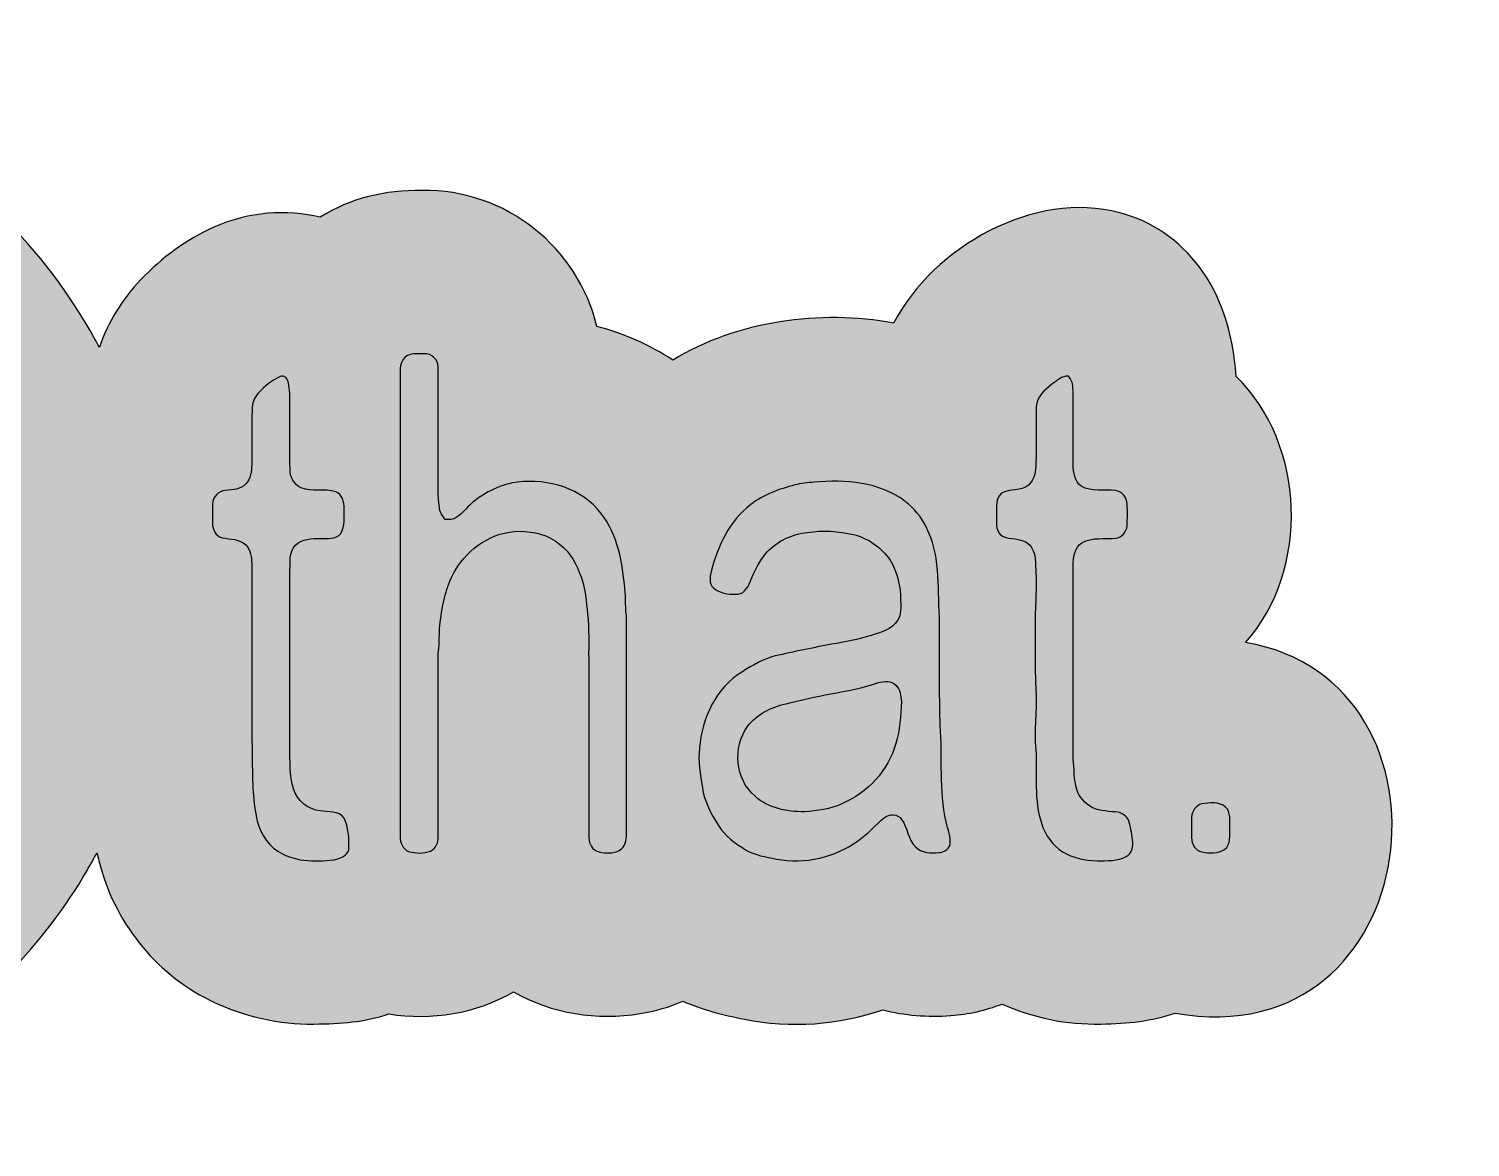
# Model space of a CAD drawing. Header units: centimetres. Extents: x -7.55 to -2.2, y -3.72 to -1.78.
# Drawn here: x -4.702 to -2.2, y -3.722 to -1.781 of the extents above; entities that cross this region are included whole.
import ezdxf

# ---------------------------------------------------------------- set-up
doc = ezdxf.new("R2010")
doc.units = ezdxf.units.CM
doc.header["$MEASUREMENT"] = 0
doc.layers.add('Layer 1', color=7, linetype='Continuous')

msp = doc.modelspace()

# ---------------------------------------------------------------- hatches: boundary and pattern name
at = {"layer": 'Layer 1', "true_color": 0x000000}
h = msp.add_hatch(color=18, dxfattribs=at)
edge = h.paths.add_edge_path()
edge.add_spline(control_points=[(-2.58975, -2.84579), (-2.20003, -2.91042), (-2.27227, -3.56729), (-2.71231, -3.48882), (-2.7532, -3.50291), (-2.79387, -3.50723), (-2.8409, -3.50786), (-2.89985, -3.50925), (-2.9588, -3.49717), (-3.01256, -3.47322), (-3.04068, -3.48413), (-3.07064, -3.49098), (-3.10161, -3.49322), (-3.1422, -3.49617), (-3.18196, -3.49296), (-3.21956, -3.48324), (-3.2962, -3.50943), (-3.3793, -3.51569), (-3.45974, -3.49959), (-3.49908, -3.49172), (-3.53262, -3.4833), (-3.56652, -3.46803), (-3.58992, -3.47828), (-3.61476, -3.48566), (-3.64054, -3.4898), (-3.71635, -3.50199), (-3.79341, -3.49026), (-3.86034, -3.45192), (-3.9254, -3.48978), (-4.00259, -3.50199), (-4.07698, -3.49041), (-4.11999, -3.50454), (-4.15932, -3.50753), (-4.20752, -3.5079), (-4.26789, -3.50869), (-4.3276, -3.49484), (-4.38217, -3.46926), (-4.38217, -3.46926), (-4.3876, -3.46664), (-4.3876, -3.46664), (-4.48446, -3.41868), (-4.55403, -3.32921), (-4.58029, -3.22481), (-4.58149, -3.22005), (-4.58258, -3.21536), (-4.58361, -3.2107), (-4.58919, -3.22101), (-4.59495, -3.23124), (-4.60086, -3.24138), (-4.67639, -3.37098), (-4.7831, -3.47933), (-4.91065, -3.55791), (-4.98297, -3.60247), (-5.06086, -3.638), (-5.14273, -3.66099), (-5.34146, -3.7216), (-5.57152, -3.70513), (-5.76078, -3.62566), (-5.92355, -3.55732), (-6.06495, -3.44276), (-6.1656, -3.29892), (-6.22505, -3.4392), (-6.36802, -3.50747), (-6.51578, -3.48302), (-6.53591, -3.48917), (-6.5567, -3.49366), (-6.57809, -3.49641), (-6.68051, -3.50952), (-6.78546, -3.49152), (-6.87377, -3.43715), (-6.90719, -3.41746), (-6.93639, -3.39408), (-6.96291, -3.36758), (-7.13682, -3.59396), (-7.54583, -3.49224), (-7.54559, -3.16906), (-7.54537, -2.90418), (-7.54565, -2.6393), (-7.54557, -2.37441), (-7.54768, -2.21858), (-7.44173, -2.08002), (-7.28212, -2.05745), (-7.25558, -2.0537), (-7.2317, -2.05363), (-7.21181, -2.05389), (-7.17497, -2.05337), (-7.13894, -2.05934), (-7.1052, -2.07103), (-6.96631, -2.02358), (-6.80529, -2.07103), (-6.72693, -2.19978), (-6.67076, -2.10772), (-6.57164, -2.05503), (-6.46457, -2.05385), (-6.39173, -2.05287), (-6.32593, -2.07007), (-6.26673, -2.11367), (-6.222, -2.14628), (-6.18811, -2.18981), (-6.16682, -2.23902), (-6.14366, -2.20565), (-6.11829, -2.17376), (-6.09084, -2.14366), (-5.99611, -2.03494), (-5.84905, -1.94144), (-5.71961, -1.89472), (-5.71961, -1.89472), (-5.71343, -1.89258), (-5.71343, -1.89258), (-5.37891, -1.78059), (-4.99861, -1.85309), (-4.74923, -2.10589), (-4.68481, -2.16824), (-4.63083, -2.24067), (-4.58727, -2.31895), (-4.58463, -2.32368), (-4.58204, -2.32844), (-4.57951, -2.33321), (-4.56426, -2.28966), (-4.53984, -2.2494), (-4.50727, -2.21557), (-4.47063, -2.17749), (-4.42908, -2.14641), (-4.38058, -2.1249), (-4.31899, -2.0976), (-4.25489, -2.09352), (-4.19604, -2.10757), (-4.14385, -2.07479), (-4.08372, -2.06019), (-4.01936, -2.06111), (-3.87378, -2.05856), (-3.7485, -2.16048), (-3.71603, -2.29714), (-3.66929, -2.30927), (-3.62462, -2.32883), (-3.58418, -2.35557), (-3.47317, -2.28754), (-3.32789, -2.26774), (-3.20098, -2.29142), (-3.13097, -2.15832), (-2.95571, -2.06006), (-2.80831, -2.09976), (-2.69865, -2.12929), (-2.61512, -2.22898), (-2.60642, -2.38403), (-2.48531, -2.50084), (-2.47767, -2.71982), (-2.58975, -2.84579)], knot_values=[0, 0, 0, 0, 0.0204082, 0.0204082, 0.0204082, 0.0408163, 0.0408163, 0.0408163, 0.0612245, 0.0612245, 0.0612245, 0.0816327, 0.0816327, 0.0816327, 0.1020408, 0.1020408, 0.1020408, 0.122449, 0.122449, 0.122449, 0.1428571, 0.1428571, 0.1428571, 0.1632653, 0.1632653, 0.1632653, 0.1836735, 0.1836735, 0.1836735, 0.2040816, 0.2040816, 0.2040816, 0.2244898, 0.2244898, 0.2244898, 0.244898, 0.244898, 0.244898, 0.2653061, 0.2653061, 0.2653061, 0.2857143, 0.2857143, 0.2857143, 0.3061224, 0.3061224, 0.3061224, 0.3265306, 0.3265306, 0.3265306, 0.3469388, 0.3469388, 0.3469388, 0.3673469, 0.3673469, 0.3673469, 0.3877551, 0.3877551, 0.3877551, 0.4081633, 0.4081633, 0.4081633, 0.4285714, 0.4285714, 0.4285714, 0.4489796, 0.4489796, 0.4489796, 0.4693878, 0.4693878, 0.4693878, 0.4897959, 0.4897959, 0.4897959, 0.5102041, 0.5102041, 0.5102041, 0.5306122, 0.5306122, 0.5306122, 0.5510204, 0.5510204, 0.5510204, 0.5714286, 0.5714286, 0.5714286, 0.5918367, 0.5918367, 0.5918367, 0.6122449, 0.6122449, 0.6122449, 0.6326531, 0.6326531, 0.6326531, 0.6530612, 0.6530612, 0.6530612, 0.6734694, 0.6734694, 0.6734694, 0.6938776, 0.6938776, 0.6938776, 0.7142857, 0.7142857, 0.7142857, 0.7346939, 0.7346939, 0.7346939, 0.755102, 0.755102, 0.755102, 0.7755102, 0.7755102, 0.7755102, 0.7959184, 0.7959184, 0.7959184, 0.8163265, 0.8163265, 0.8163265, 0.8367347, 0.8367347, 0.8367347, 0.8571429, 0.8571429, 0.8571429, 0.877551, 0.877551, 0.877551, 0.8979592, 0.8979592, 0.8979592, 0.9183673, 0.9183673, 0.9183673, 0.9387755, 0.9387755, 0.9387755, 0.9591837, 0.9591837, 0.9591837, 0.9795918, 0.9795918, 0.9795918, 1, 1, 1, 1], degree=3, periodic=1)
at = {"layer": 'Layer 1', "true_color": 0xffffff}
h = msp.add_hatch(color=7, dxfattribs=at)
edge = h.paths.add_edge_path()
edge.add_spline(control_points=[(-4.04914, -2.35113), (-4.04059, -2.34197), (-4.02684, -2.34512), (-4.01566, -2.34466), (-4.00289, -2.34375), (-3.99111, -2.35467), (-3.99139, -2.36757), (-3.99087, -2.42907), (-3.99139, -2.49058), (-3.99125, -2.55211), (-3.99105, -2.57159), (-3.99215, -2.59119), (-3.98924, -2.61054), (-3.98921, -2.61885), (-3.98409, -2.62578), (-3.97927, -2.63208), (-3.97477, -2.63211), (-3.97024, -2.63236), (-3.96574, -2.6317), (-3.95514, -2.62738), (-3.94773, -2.61822), (-3.93963, -2.61049), (-3.91917, -2.58921), (-3.89168, -2.57545), (-3.86312, -2.5688), (-3.8106, -2.55945), (-3.75105, -2.57337), (-3.71476, -2.6143), (-3.68267, -2.64978), (-3.67239, -2.69877), (-3.66823, -2.74503), (-3.66526, -2.76266), (-3.66706, -2.78064), (-3.66463, -2.79834), (-3.66404, -2.92196), (-3.6646, -3.04558), (-3.66442, -3.16921), (-3.66422, -3.17812), (-3.66432, -3.18719), (-3.6673, -3.19572), (-3.6709, -3.20276), (-3.67755, -3.20865), (-3.68551, -3.20986), (-3.69697, -3.21177), (-3.70961, -3.21167), (-3.71982, -3.20565), (-3.72927, -3.19953), (-3.73021, -3.18714), (-3.73007, -3.17695), (-3.73017, -3.07619), (-3.73, -2.97539), (-3.73007, -2.87463), (-3.73055, -2.84837), (-3.72882, -2.82196), (-3.73225, -2.79585), (-3.73405, -2.77482), (-3.73602, -2.75359), (-3.74284, -2.73348), (-3.75018, -2.71131), (-3.76157, -2.68945), (-3.78055, -2.67505), (-3.79979, -2.65849), (-3.82593, -2.653), (-3.85065, -2.6527), (-3.89656, -2.653), (-3.93901, -2.6815), (-3.96165, -2.72055), (-3.97585, -2.74428), (-3.9819, -2.77162), (-3.98647, -2.79859), (-3.99011, -2.82033), (-3.98859, -2.84248), (-3.99115, -2.86434), (-3.99136, -2.97024), (-3.99101, -3.07616), (-3.99136, -3.18206), (-3.99073, -3.19222), (-3.99499, -3.20301), (-4.00451, -3.20771), (-4.01663, -3.21256), (-4.03034, -3.21169), (-4.04263, -3.20819), (-4.05312, -3.20451), (-4.05735, -3.19219), (-4.05748, -3.18201), (-4.05769, -2.91533), (-4.05755, -2.64864), (-4.05755, -2.38196), (-4.05773, -2.37133), (-4.05745, -2.35898), (-4.04914, -2.35113)], knot_values=[0, 0, 0, 0, 0.0333333, 0.0333333, 0.0333333, 0.0666667, 0.0666667, 0.0666667, 0.1, 0.1, 0.1, 0.1333333, 0.1333333, 0.1333333, 0.1666667, 0.1666667, 0.1666667, 0.2, 0.2, 0.2, 0.2333333, 0.2333333, 0.2333333, 0.2666667, 0.2666667, 0.2666667, 0.3, 0.3, 0.3, 0.3333333, 0.3333333, 0.3333333, 0.3666667, 0.3666667, 0.3666667, 0.4, 0.4, 0.4, 0.4333333, 0.4333333, 0.4333333, 0.4666667, 0.4666667, 0.4666667, 0.5, 0.5, 0.5, 0.5333333, 0.5333333, 0.5333333, 0.5666667, 0.5666667, 0.5666667, 0.6, 0.6, 0.6, 0.6333333, 0.6333333, 0.6333333, 0.6666667, 0.6666667, 0.6666667, 0.7, 0.7, 0.7, 0.7333333, 0.7333333, 0.7333333, 0.7666667, 0.7666667, 0.7666667, 0.8, 0.8, 0.8, 0.8333333, 0.8333333, 0.8333333, 0.8666667, 0.8666667, 0.8666667, 0.9, 0.9, 0.9, 0.9333333, 0.9333333, 0.9333333, 0.9666667, 0.9666667, 0.9666667, 1, 1, 1, 1], degree=3, periodic=1)
h = msp.add_hatch(color=7, dxfattribs=at)
edge = h.paths.add_edge_path()
edge.add_spline(control_points=[(-4.26566, -2.3841), (-4.25792, -2.38059), (-4.2522, -2.38862), (-4.25108, -2.3954), (-4.24702, -2.41947), (-4.24931, -2.444), (-4.24862, -2.46831), (-4.2485, -2.4937), (-4.24888, -2.51912), (-4.24855, -2.54452), (-4.2488, -2.55785), (-4.24202, -2.57202), (-4.22907, -2.57707), (-4.21022, -2.58601), (-4.18849, -2.57713), (-4.16926, -2.58411), (-4.15758, -2.58827), (-4.15502, -2.60209), (-4.15451, -2.61298), (-4.15481, -2.62743), (-4.15202, -2.64353), (-4.16055, -2.65625), (-4.16886, -2.66723), (-4.18402, -2.66514), (-4.19608, -2.66535), (-4.21099, -2.66481), (-4.22775, -2.66573), (-4.2392, -2.67649), (-4.24621, -2.68498), (-4.24895, -2.69623), (-4.24857, -2.70707), (-4.24875, -2.8137), (-4.2485, -2.92036), (-4.24872, -3.027), (-4.24857, -3.05135), (-4.24923, -3.07606), (-4.24273, -3.09975), (-4.23626, -3.11994), (-4.21752, -3.13604), (-4.19611, -3.13774), (-4.18216, -3.14056), (-4.16406, -3.13685), (-4.15484, -3.15049), (-4.14689, -3.16634), (-4.14592, -3.1849), (-4.14626, -3.20238), (-4.146, -3.2103), (-4.15296, -3.21591), (-4.15961, -3.21875), (-4.17581, -3.22586), (-4.194, -3.22426), (-4.21124, -3.22439), (-4.22876, -3.22472), (-4.24603, -3.21995), (-4.2618, -3.21256), (-4.28405, -3.20153), (-4.29951, -3.17954), (-4.30531, -3.15567), (-4.31394, -3.1222), (-4.313, -3.08734), (-4.31439, -3.05303), (-4.31518, -2.93855), (-4.31445, -2.82404), (-4.31473, -2.70953), (-4.31574, -2.6979), (-4.31661, -2.68503), (-4.32539, -2.67629), (-4.33596, -2.66555), (-4.35231, -2.66669), (-4.36597, -2.66392), (-4.37755, -2.66177), (-4.38319, -2.64919), (-4.38309, -2.63848), (-4.38319, -2.62743), (-4.38332, -2.61641), (-4.38299, -2.60536), (-4.38329, -2.59327), (-4.37258, -2.58231), (-4.36059, -2.58164), (-4.34835, -2.58071), (-4.33398, -2.5803), (-4.32524, -2.57027), (-4.31579, -2.56194), (-4.31599, -2.54843), (-4.31475, -2.5369), (-4.31462, -2.50521), (-4.31513, -2.47351), (-4.31439, -2.44182), (-4.31442, -2.431), (-4.31064, -2.41998), (-4.30297, -2.41216), (-4.29225, -2.40086), (-4.28006, -2.39039), (-4.26566, -2.3841)], knot_values=[0, 0, 0, 0, 0.0322581, 0.0322581, 0.0322581, 0.0645161, 0.0645161, 0.0645161, 0.0967742, 0.0967742, 0.0967742, 0.1290323, 0.1290323, 0.1290323, 0.1612903, 0.1612903, 0.1612903, 0.1935484, 0.1935484, 0.1935484, 0.2258065, 0.2258065, 0.2258065, 0.2580645, 0.2580645, 0.2580645, 0.2903226, 0.2903226, 0.2903226, 0.3225806, 0.3225806, 0.3225806, 0.3548387, 0.3548387, 0.3548387, 0.3870968, 0.3870968, 0.3870968, 0.4193548, 0.4193548, 0.4193548, 0.4516129, 0.4516129, 0.4516129, 0.483871, 0.483871, 0.483871, 0.516129, 0.516129, 0.516129, 0.5483871, 0.5483871, 0.5483871, 0.5806452, 0.5806452, 0.5806452, 0.6129032, 0.6129032, 0.6129032, 0.6451613, 0.6451613, 0.6451613, 0.6774194, 0.6774194, 0.6774194, 0.7096774, 0.7096774, 0.7096774, 0.7419355, 0.7419355, 0.7419355, 0.7741935, 0.7741935, 0.7741935, 0.8064516, 0.8064516, 0.8064516, 0.8387097, 0.8387097, 0.8387097, 0.8709677, 0.8709677, 0.8709677, 0.9032258, 0.9032258, 0.9032258, 0.9354839, 0.9354839, 0.9354839, 0.9677419, 0.9677419, 0.9677419, 1, 1, 1, 1], degree=3, periodic=1)
h = msp.add_hatch(color=7, dxfattribs=at)
edge = h.paths.add_edge_path()
edge.add_spline(control_points=[(-2.92594, -2.39733), (-2.91739, -2.39116), (-2.90881, -2.38293), (-2.89752, -2.38326), (-2.89364, -2.38887), (-2.88925, -2.39484), (-2.88949, -2.40203), (-2.88852, -2.44697), (-2.88942, -2.49193), (-2.88914, -2.53685), (-2.88897, -2.55016), (-2.88679, -2.566), (-2.87509, -2.57428), (-2.85712, -2.58528), (-2.83537, -2.57941), (-2.81561, -2.582), (-2.80432, -2.58365), (-2.79556, -2.59427), (-2.79542, -2.60557), (-2.7949, -2.61814), (-2.7949, -2.63078), (-2.79552, -2.64335), (-2.79632, -2.65389), (-2.80467, -2.66344), (-2.81533, -2.66476), (-2.83496, -2.66677), (-2.85642, -2.66212), (-2.87429, -2.67261), (-2.88675, -2.68132), (-2.88942, -2.69795), (-2.88931, -2.7121), (-2.8889, -2.82384), (-2.88928, -2.9356), (-2.88897, -3.04734), (-2.88713, -3.06517), (-2.88835, -3.08355), (-2.88274, -3.10082), (-2.87862, -3.11428), (-2.86844, -3.12538), (-2.85615, -3.13198), (-2.84192, -3.13879), (-2.82582, -3.13873), (-2.81041, -3.14043), (-2.80349, -3.14234), (-2.7967, -3.14678), (-2.79338, -3.15339), (-2.78871, -3.16441), (-2.78822, -3.17655), (-2.78611, -3.18821), (-2.78427, -3.19879), (-2.7868, -3.21149), (-2.79691, -3.21708), (-2.81225, -3.22576), (-2.83063, -3.22409), (-2.84756, -3.22442), (-2.86865, -3.22498), (-2.88973, -3.21929), (-2.90794, -3.20875), (-2.9248, -3.1974), (-2.93772, -3.1803), (-2.9435, -3.16075), (-2.9579, -3.11933), (-2.95184, -3.07499), (-2.95395, -3.03208), (-2.95575, -3.01437), (-2.95472, -2.9965), (-2.95472, -2.97874), (-2.95143, -2.94576), (-2.95555, -2.91272), (-2.95489, -2.87971), (-2.95475, -2.85091), (-2.95517, -2.82214), (-2.95496, -2.79334), (-2.9533, -2.76045), (-2.95212, -2.72726), (-2.95593, -2.69448), (-2.95863, -2.68432), (-2.96393, -2.67307), (-2.97483, -2.66984), (-2.98761, -2.66372), (-3.00343, -2.66781), (-3.01503, -2.65897), (-3.02469, -2.64973), (-3.02164, -2.63518), (-3.02223, -2.62321), (-3.0216, -2.6109), (-3.02472, -2.59553), (-3.01378, -2.58672), (-2.99948, -2.57781), (-2.98006, -2.58401), (-2.9668, -2.57253), (-2.95544, -2.56339), (-2.95492, -2.54779), (-2.95375, -2.53446), (-2.95316, -2.50188), (-2.95423, -2.46925), (-2.95316, -2.43669), (-2.95267, -2.41932), (-2.93851, -2.40728), (-2.92594, -2.39733)], knot_values=[0, 0, 0, 0, 0.030303, 0.030303, 0.030303, 0.0606061, 0.0606061, 0.0606061, 0.0909091, 0.0909091, 0.0909091, 0.1212121, 0.1212121, 0.1212121, 0.1515152, 0.1515152, 0.1515152, 0.1818182, 0.1818182, 0.1818182, 0.2121212, 0.2121212, 0.2121212, 0.2424242, 0.2424242, 0.2424242, 0.2727273, 0.2727273, 0.2727273, 0.3030303, 0.3030303, 0.3030303, 0.3333333, 0.3333333, 0.3333333, 0.3636364, 0.3636364, 0.3636364, 0.3939394, 0.3939394, 0.3939394, 0.4242424, 0.4242424, 0.4242424, 0.4545455, 0.4545455, 0.4545455, 0.4848485, 0.4848485, 0.4848485, 0.5151515, 0.5151515, 0.5151515, 0.5454545, 0.5454545, 0.5454545, 0.5757576, 0.5757576, 0.5757576, 0.6060606, 0.6060606, 0.6060606, 0.6363636, 0.6363636, 0.6363636, 0.6666667, 0.6666667, 0.6666667, 0.6969697, 0.6969697, 0.6969697, 0.7272727, 0.7272727, 0.7272727, 0.7575758, 0.7575758, 0.7575758, 0.7878788, 0.7878788, 0.7878788, 0.8181818, 0.8181818, 0.8181818, 0.8484848, 0.8484848, 0.8484848, 0.8787879, 0.8787879, 0.8787879, 0.9090909, 0.9090909, 0.9090909, 0.9393939, 0.9393939, 0.9393939, 0.969697, 0.969697, 0.969697, 1, 1, 1, 1], degree=3, periodic=1)
h = msp.add_hatch(color=7, dxfattribs=at)
edge = h.paths.add_edge_path()
edge.add_spline(control_points=[(-3.33884, -2.56743), (-3.28487, -2.56245), (-3.22525, -2.56689), (-3.18055, -2.60077), (-3.14918, -2.62436), (-3.13333, -2.66248), (-3.12682, -2.70016), (-3.1236, -2.72688), (-3.12235, -2.75382), (-3.12249, -2.78077), (-3.12003, -2.81114), (-3.12145, -2.84164), (-3.12111, -2.87209), (-3.12138, -2.91104), (-3.1209, -2.95), (-3.12, -2.98895), (-3.11536, -3.04482), (-3.12263, -3.10186), (-3.10947, -3.15687), (-3.10695, -3.17027), (-3.10068, -3.18328), (-3.10286, -3.19727), (-3.10612, -3.20504), (-3.11384, -3.20984), (-3.12208, -3.21043), (-3.13613, -3.21146), (-3.15272, -3.21139), (-3.16296, -3.20016), (-3.17609, -3.18729), (-3.17633, -3.16725), (-3.18685, -3.15283), (-3.19357, -3.14295), (-3.20863, -3.14247), (-3.21729, -3.14996), (-3.2329, -3.16215), (-3.24495, -3.1785), (-3.26191, -3.18917), (-3.30221, -3.21891), (-3.35491, -3.23122), (-3.4041, -3.22157), (-3.42238, -3.21771), (-3.44163, -3.21528), (-3.45784, -3.20535), (-3.47584, -3.19448), (-3.49315, -3.1814), (-3.50468, -3.16354), (-3.51763, -3.14328), (-3.5295, -3.12144), (-3.53272, -3.09726), (-3.53636, -3.07474), (-3.5411, -3.05176), (-3.53761, -3.02893), (-3.53397, -2.97707), (-3.5089, -2.92384), (-3.46327, -2.89641), (-3.44534, -2.88534), (-3.42706, -2.87394), (-3.40632, -2.86901), (-3.37388, -2.8615), (-3.3412, -2.8551), (-3.30851, -2.84857), (-3.28532, -2.84497), (-3.26209, -2.84095), (-3.23979, -2.83328), (-3.22324, -2.8279), (-3.20361, -2.82333), (-3.19392, -2.80738), (-3.18703, -2.79732), (-3.18848, -2.78463), (-3.18862, -2.77312), (-3.18858, -2.74877), (-3.19402, -2.72398), (-3.20666, -2.70301), (-3.22148, -2.68102), (-3.24471, -2.66479), (-3.2704, -2.65836), (-3.2966, -2.65227), (-3.32392, -2.65039), (-3.35051, -2.65468), (-3.37661, -2.65753), (-3.40199, -2.66911), (-3.42003, -2.68833), (-3.43381, -2.70374), (-3.44295, -2.72254), (-3.45029, -2.74168), (-3.45424, -2.75182), (-3.46282, -2.76286), (-3.4748, -2.76202), (-3.48837, -2.76246), (-3.50295, -2.75984), (-3.51358, -2.75095), (-3.52164, -2.74359), (-3.51995, -2.73173), (-3.51746, -2.72226), (-3.50589, -2.67845), (-3.48595, -2.63424), (-3.44887, -2.60628), (-3.42668, -2.5887), (-3.39943, -2.57946), (-3.37239, -2.5723), (-3.36145, -2.56923), (-3.35013, -2.56857), (-3.33884, -2.56743)], knot_values=[0, 0, 0, 0, 0.0294118, 0.0294118, 0.0294118, 0.0588235, 0.0588235, 0.0588235, 0.0882353, 0.0882353, 0.0882353, 0.1176471, 0.1176471, 0.1176471, 0.1470588, 0.1470588, 0.1470588, 0.1764706, 0.1764706, 0.1764706, 0.2058824, 0.2058824, 0.2058824, 0.2352941, 0.2352941, 0.2352941, 0.2647059, 0.2647059, 0.2647059, 0.2941176, 0.2941176, 0.2941176, 0.3235294, 0.3235294, 0.3235294, 0.3529412, 0.3529412, 0.3529412, 0.3823529, 0.3823529, 0.3823529, 0.4117647, 0.4117647, 0.4117647, 0.4411765, 0.4411765, 0.4411765, 0.4705882, 0.4705882, 0.4705882, 0.5, 0.5, 0.5, 0.5294118, 0.5294118, 0.5294118, 0.5588235, 0.5588235, 0.5588235, 0.5882353, 0.5882353, 0.5882353, 0.6176471, 0.6176471, 0.6176471, 0.6470588, 0.6470588, 0.6470588, 0.6764706, 0.6764706, 0.6764706, 0.7058824, 0.7058824, 0.7058824, 0.7352941, 0.7352941, 0.7352941, 0.7647059, 0.7647059, 0.7647059, 0.7941176, 0.7941176, 0.7941176, 0.8235294, 0.8235294, 0.8235294, 0.8529412, 0.8529412, 0.8529412, 0.8823529, 0.8823529, 0.8823529, 0.9117647, 0.9117647, 0.9117647, 0.9411765, 0.9411765, 0.9411765, 0.9705882, 0.9705882, 0.9705882, 1, 1, 1, 1], degree=3, periodic=1)
h = msp.add_hatch(color=7, dxfattribs=at)
edge = h.paths.add_edge_path()
edge.add_spline(control_points=[(-3.22729, -2.91508), (-3.25395, -2.92468), (-3.28186, -2.92979), (-3.30962, -2.93486), (-3.33604, -2.93943), (-3.36211, -2.94573), (-3.38818, -2.95195), (-3.41356, -2.95812), (-3.43831, -2.97029), (-3.45441, -2.99147), (-3.4802, -3.02768), (-3.47601, -3.0834), (-3.44136, -3.11263), (-3.41826, -3.13381), (-3.38579, -3.1395), (-3.3555, -3.13937), (-3.33341, -3.13772), (-3.31063, -3.13571), (-3.29058, -3.12543), (-3.24633, -3.10656), (-3.20977, -3.06796), (-3.19696, -3.02118), (-3.18942, -2.99759), (-3.18893, -2.97268), (-3.1873, -2.94822), (-3.18824, -2.93811), (-3.18935, -2.92684), (-3.19721, -2.9195), (-3.20496, -2.91145), (-3.21742, -2.91305), (-3.22729, -2.91508)], knot_values=[0, 0, 0, 0, 0.1, 0.1, 0.1, 0.2, 0.2, 0.2, 0.3, 0.3, 0.3, 0.4, 0.4, 0.4, 0.5, 0.5, 0.5, 0.6, 0.6, 0.6, 0.7, 0.7, 0.7, 0.8, 0.8, 0.8, 0.9, 0.9, 0.9, 1, 1, 1, 1], degree=3, periodic=1)
h = msp.add_hatch(color=7, dxfattribs=at)
edge = h.paths.add_edge_path()
edge.add_spline(control_points=[(-2.66611, -3.12548), (-2.6524, -3.12423), (-2.63582, -3.12131), (-2.62449, -3.13135), (-2.61494, -3.14054), (-2.61778, -3.15476), (-2.61726, -3.16667), (-2.61785, -3.17965), (-2.61456, -3.19597), (-2.62647, -3.20501), (-2.63793, -3.21251), (-2.65285, -3.21182), (-2.66569, -3.20908), (-2.67698, -3.2071), (-2.68359, -3.19529), (-2.6838, -3.18457), (-2.6839, -3.17261), (-2.68404, -3.16063), (-2.68349, -3.14866), (-2.68311, -3.13828), (-2.67615, -3.12855), (-2.66611, -3.12548)], knot_values=[0, 0, 0, 0, 0.1428571, 0.1428571, 0.1428571, 0.2857143, 0.2857143, 0.2857143, 0.4285714, 0.4285714, 0.4285714, 0.5714286, 0.5714286, 0.5714286, 0.7142857, 0.7142857, 0.7142857, 0.8571429, 0.8571429, 0.8571429, 1, 1, 1, 1], degree=3, periodic=1)

# ---------------------------------------------------------------- linework, layer by layer
at = {"layer": 'Layer 1'}
msp.add_open_spline([(-2.58975, -2.84579), (-2.20003, -2.91042), (-2.27227, -3.56729), (-2.71231, -3.48882), (-2.7532, -3.50291), (-2.79387, -3.50723), (-2.8409, -3.50786), (-2.89985, -3.50925), (-2.9588, -3.49717), (-3.01256, -3.47322), (-3.04068, -3.48413), (-3.07064, -3.49098), (-3.10161, -3.49322), (-3.1422, -3.49617), (-3.18196, -3.49296), (-3.21956, -3.48324), (-3.2962, -3.50943), (-3.3793, -3.51569), (-3.45974, -3.49959), (-3.49908, -3.49172), (-3.53262, -3.4833), (-3.56652, -3.46803), (-3.58992, -3.47828), (-3.61476, -3.48566), (-3.64054, -3.4898), (-3.71635, -3.50199), (-3.79341, -3.49026), (-3.86034, -3.45192), (-3.9254, -3.48978), (-4.00259, -3.50199), (-4.07698, -3.49041), (-4.11999, -3.50454), (-4.15932, -3.50753), (-4.20752, -3.5079), (-4.26789, -3.50869), (-4.3276, -3.49484), (-4.38217, -3.46926), (-4.38217, -3.46926), (-4.3876, -3.46664), (-4.3876, -3.46664), (-4.48446, -3.41868), (-4.55403, -3.32921), (-4.58029, -3.22481), (-4.58149, -3.22005), (-4.58258, -3.21536), (-4.58361, -3.2107), (-4.58919, -3.22101), (-4.59495, -3.23124), (-4.60086, -3.24138), (-4.67639, -3.37098), (-4.7831, -3.47933), (-4.91065, -3.55791), (-4.98297, -3.60247), (-5.06086, -3.638), (-5.14273, -3.66099), (-5.34146, -3.7216), (-5.57152, -3.70513), (-5.76078, -3.62566), (-5.92355, -3.55732), (-6.06495, -3.44276), (-6.1656, -3.29892), (-6.22505, -3.4392), (-6.36802, -3.50747), (-6.51578, -3.48302), (-6.53591, -3.48917), (-6.5567, -3.49366), (-6.57809, -3.49641), (-6.68051, -3.50952), (-6.78546, -3.49152), (-6.87377, -3.43715), (-6.90719, -3.41746), (-6.93639, -3.39408), (-6.96291, -3.36758), (-7.13682, -3.59396), (-7.54583, -3.49224), (-7.54559, -3.16906), (-7.54537, -2.90418), (-7.54565, -2.6393), (-7.54557, -2.37441), (-7.54768, -2.21858), (-7.44173, -2.08002), (-7.28212, -2.05745), (-7.25558, -2.0537), (-7.2317, -2.05363), (-7.21181, -2.05389), (-7.17497, -2.05337), (-7.13894, -2.05934), (-7.1052, -2.07103), (-6.96631, -2.02358), (-6.80529, -2.07103), (-6.72693, -2.19978), (-6.67076, -2.10772), (-6.57164, -2.05503), (-6.46457, -2.05385), (-6.39173, -2.05287), (-6.32593, -2.07007), (-6.26673, -2.11367), (-6.222, -2.14628), (-6.18811, -2.18981), (-6.16682, -2.23902), (-6.14366, -2.20565), (-6.11829, -2.17376), (-6.09084, -2.14366), (-5.99611, -2.03494), (-5.84905, -1.94144), (-5.71961, -1.89472), (-5.71961, -1.89472), (-5.71343, -1.89258), (-5.71343, -1.89258), (-5.37891, -1.78059), (-4.99861, -1.85309), (-4.74923, -2.10589), (-4.68481, -2.16824), (-4.63083, -2.24067), (-4.58727, -2.31895), (-4.58463, -2.32368), (-4.58204, -2.32844), (-4.57951, -2.33321), (-4.56426, -2.28966), (-4.53984, -2.2494), (-4.50727, -2.21557), (-4.47063, -2.17749), (-4.42908, -2.14641), (-4.38058, -2.1249), (-4.31899, -2.0976), (-4.25489, -2.09352), (-4.19604, -2.10757), (-4.14385, -2.07479), (-4.08372, -2.06019), (-4.01936, -2.06111), (-3.87378, -2.05856), (-3.7485, -2.16048), (-3.71603, -2.29714), (-3.66929, -2.30927), (-3.62462, -2.32883), (-3.58418, -2.35557), (-3.47317, -2.28754), (-3.32789, -2.26774), (-3.20098, -2.29142), (-3.13097, -2.15832), (-2.95571, -2.06006), (-2.80831, -2.09976), (-2.69865, -2.12929), (-2.61512, -2.22898), (-2.60642, -2.38403), (-2.48531, -2.50084), (-2.47767, -2.71982), (-2.58975, -2.84579)], degree=3, knots=[0, 0, 0, 0, 0.0204082, 0.0204082, 0.0204082, 0.0408163, 0.0408163, 0.0408163, 0.0612245, 0.0612245, 0.0612245, 0.0816327, 0.0816327, 0.0816327, 0.1020408, 0.1020408, 0.1020408, 0.122449, 0.122449, 0.122449, 0.1428571, 0.1428571, 0.1428571, 0.1632653, 0.1632653, 0.1632653, 0.1836735, 0.1836735, 0.1836735, 0.2040816, 0.2040816, 0.2040816, 0.2244898, 0.2244898, 0.2244898, 0.244898, 0.244898, 0.244898, 0.2653061, 0.2653061, 0.2653061, 0.2857143, 0.2857143, 0.2857143, 0.3061224, 0.3061224, 0.3061224, 0.3265306, 0.3265306, 0.3265306, 0.3469388, 0.3469388, 0.3469388, 0.3673469, 0.3673469, 0.3673469, 0.3877551, 0.3877551, 0.3877551, 0.4081633, 0.4081633, 0.4081633, 0.4285714, 0.4285714, 0.4285714, 0.4489796, 0.4489796, 0.4489796, 0.4693878, 0.4693878, 0.4693878, 0.4897959, 0.4897959, 0.4897959, 0.5102041, 0.5102041, 0.5102041, 0.5306122, 0.5306122, 0.5306122, 0.5510204, 0.5510204, 0.5510204, 0.5714286, 0.5714286, 0.5714286, 0.5918367, 0.5918367, 0.5918367, 0.6122449, 0.6122449, 0.6122449, 0.6326531, 0.6326531, 0.6326531, 0.6530612, 0.6530612, 0.6530612, 0.6734694, 0.6734694, 0.6734694, 0.6938776, 0.6938776, 0.6938776, 0.7142857, 0.7142857, 0.7142857, 0.7346939, 0.7346939, 0.7346939, 0.755102, 0.755102, 0.755102, 0.7755102, 0.7755102, 0.7755102, 0.7959184, 0.7959184, 0.7959184, 0.8163265, 0.8163265, 0.8163265, 0.8367347, 0.8367347, 0.8367347, 0.8571429, 0.8571429, 0.8571429, 0.877551, 0.877551, 0.877551, 0.8979592, 0.8979592, 0.8979592, 0.9183673, 0.9183673, 0.9183673, 0.9387755, 0.9387755, 0.9387755, 0.9591837, 0.9591837, 0.9591837, 0.9795918, 0.9795918, 0.9795918, 1, 1, 1, 1], dxfattribs=at)
at = {"layer": 'Layer 1', "color": 7}
for points, knots in [([(-4.04914, -2.35113), (-4.04059, -2.34197), (-4.02684, -2.34512), (-4.01566, -2.34466), (-4.00289, -2.34375), (-3.99111, -2.35467), (-3.99139, -2.36757), (-3.99087, -2.42907), (-3.99139, -2.49058), (-3.99125, -2.55211), (-3.99105, -2.57159), (-3.99215, -2.59119), (-3.98924, -2.61054), (-3.98921, -2.61885), (-3.98409, -2.62578), (-3.97927, -2.63208), (-3.97477, -2.63211), (-3.97024, -2.63236), (-3.96574, -2.6317), (-3.95514, -2.62738), (-3.94773, -2.61822), (-3.93963, -2.61049), (-3.91917, -2.58921), (-3.89168, -2.57545), (-3.86312, -2.5688), (-3.8106, -2.55945), (-3.75105, -2.57337), (-3.71476, -2.6143), (-3.68267, -2.64978), (-3.67239, -2.69877), (-3.66823, -2.74503), (-3.66526, -2.76266), (-3.66706, -2.78064), (-3.66463, -2.79834), (-3.66404, -2.92196), (-3.6646, -3.04558), (-3.66442, -3.16921), (-3.66422, -3.17812), (-3.66432, -3.18719), (-3.6673, -3.19572), (-3.6709, -3.20276), (-3.67755, -3.20865), (-3.68551, -3.20986), (-3.69697, -3.21177), (-3.70961, -3.21167), (-3.71982, -3.20565), (-3.72927, -3.19953), (-3.73021, -3.18714), (-3.73007, -3.17695), (-3.73017, -3.07619), (-3.73, -2.97539), (-3.73007, -2.87463), (-3.73055, -2.84837), (-3.72882, -2.82196), (-3.73225, -2.79585), (-3.73405, -2.77482), (-3.73602, -2.75359), (-3.74284, -2.73348), (-3.75018, -2.71131), (-3.76157, -2.68945), (-3.78055, -2.67505), (-3.79979, -2.65849), (-3.82593, -2.653), (-3.85065, -2.6527), (-3.89656, -2.653), (-3.93901, -2.6815), (-3.96165, -2.72055), (-3.97585, -2.74428), (-3.9819, -2.77162), (-3.98647, -2.79859), (-3.99011, -2.82033), (-3.98859, -2.84248), (-3.99115, -2.86434), (-3.99136, -2.97024), (-3.99101, -3.07616), (-3.99136, -3.18206), (-3.99073, -3.19222), (-3.99499, -3.20301), (-4.00451, -3.20771), (-4.01663, -3.21256), (-4.03034, -3.21169), (-4.04263, -3.20819), (-4.05312, -3.20451), (-4.05735, -3.19219), (-4.05748, -3.18201), (-4.05769, -2.91533), (-4.05755, -2.64864), (-4.05755, -2.38196), (-4.05773, -2.37133), (-4.05745, -2.35898), (-4.04914, -2.35113)], [0, 0, 0, 0, 0.0333333, 0.0333333, 0.0333333, 0.0666667, 0.0666667, 0.0666667, 0.1, 0.1, 0.1, 0.1333333, 0.1333333, 0.1333333, 0.1666667, 0.1666667, 0.1666667, 0.2, 0.2, 0.2, 0.2333333, 0.2333333, 0.2333333, 0.2666667, 0.2666667, 0.2666667, 0.3, 0.3, 0.3, 0.3333333, 0.3333333, 0.3333333, 0.3666667, 0.3666667, 0.3666667, 0.4, 0.4, 0.4, 0.4333333, 0.4333333, 0.4333333, 0.4666667, 0.4666667, 0.4666667, 0.5, 0.5, 0.5, 0.5333333, 0.5333333, 0.5333333, 0.5666667, 0.5666667, 0.5666667, 0.6, 0.6, 0.6, 0.6333333, 0.6333333, 0.6333333, 0.6666667, 0.6666667, 0.6666667, 0.7, 0.7, 0.7, 0.7333333, 0.7333333, 0.7333333, 0.7666667, 0.7666667, 0.7666667, 0.8, 0.8, 0.8, 0.8333333, 0.8333333, 0.8333333, 0.8666667, 0.8666667, 0.8666667, 0.9, 0.9, 0.9, 0.9333333, 0.9333333, 0.9333333, 0.9666667, 0.9666667, 0.9666667, 1, 1, 1, 1]), ([(-4.26566, -2.3841), (-4.25792, -2.38059), (-4.2522, -2.38862), (-4.25108, -2.3954), (-4.24702, -2.41947), (-4.24931, -2.444), (-4.24862, -2.46831), (-4.2485, -2.4937), (-4.24888, -2.51912), (-4.24855, -2.54452), (-4.2488, -2.55785), (-4.24202, -2.57202), (-4.22907, -2.57707), (-4.21022, -2.58601), (-4.18849, -2.57713), (-4.16926, -2.58411), (-4.15758, -2.58827), (-4.15502, -2.60209), (-4.15451, -2.61298), (-4.15481, -2.62743), (-4.15202, -2.64353), (-4.16055, -2.65625), (-4.16886, -2.66723), (-4.18402, -2.66514), (-4.19608, -2.66535), (-4.21099, -2.66481), (-4.22775, -2.66573), (-4.2392, -2.67649), (-4.24621, -2.68498), (-4.24895, -2.69623), (-4.24857, -2.70707), (-4.24875, -2.8137), (-4.2485, -2.92036), (-4.24872, -3.027), (-4.24857, -3.05135), (-4.24923, -3.07606), (-4.24273, -3.09975), (-4.23626, -3.11994), (-4.21752, -3.13604), (-4.19611, -3.13774), (-4.18216, -3.14056), (-4.16406, -3.13685), (-4.15484, -3.15049), (-4.14689, -3.16634), (-4.14592, -3.1849), (-4.14626, -3.20238), (-4.146, -3.2103), (-4.15296, -3.21591), (-4.15961, -3.21875), (-4.17581, -3.22586), (-4.194, -3.22426), (-4.21124, -3.22439), (-4.22876, -3.22472), (-4.24603, -3.21995), (-4.2618, -3.21256), (-4.28405, -3.20153), (-4.29951, -3.17954), (-4.30531, -3.15567), (-4.31394, -3.1222), (-4.313, -3.08734), (-4.31439, -3.05303), (-4.31518, -2.93855), (-4.31445, -2.82404), (-4.31473, -2.70953), (-4.31574, -2.6979), (-4.31661, -2.68503), (-4.32539, -2.67629), (-4.33596, -2.66555), (-4.35231, -2.66669), (-4.36597, -2.66392), (-4.37755, -2.66177), (-4.38319, -2.64919), (-4.38309, -2.63848), (-4.38319, -2.62743), (-4.38332, -2.61641), (-4.38299, -2.60536), (-4.38329, -2.59327), (-4.37258, -2.58231), (-4.36059, -2.58164), (-4.34835, -2.58071), (-4.33398, -2.5803), (-4.32524, -2.57027), (-4.31579, -2.56194), (-4.31599, -2.54843), (-4.31475, -2.5369), (-4.31462, -2.50521), (-4.31513, -2.47351), (-4.31439, -2.44182), (-4.31442, -2.431), (-4.31064, -2.41998), (-4.30297, -2.41216), (-4.29225, -2.40086), (-4.28006, -2.39039), (-4.26566, -2.3841)], [0, 0, 0, 0, 0.0322581, 0.0322581, 0.0322581, 0.0645161, 0.0645161, 0.0645161, 0.0967742, 0.0967742, 0.0967742, 0.1290323, 0.1290323, 0.1290323, 0.1612903, 0.1612903, 0.1612903, 0.1935484, 0.1935484, 0.1935484, 0.2258065, 0.2258065, 0.2258065, 0.2580645, 0.2580645, 0.2580645, 0.2903226, 0.2903226, 0.2903226, 0.3225806, 0.3225806, 0.3225806, 0.3548387, 0.3548387, 0.3548387, 0.3870968, 0.3870968, 0.3870968, 0.4193548, 0.4193548, 0.4193548, 0.4516129, 0.4516129, 0.4516129, 0.483871, 0.483871, 0.483871, 0.516129, 0.516129, 0.516129, 0.5483871, 0.5483871, 0.5483871, 0.5806452, 0.5806452, 0.5806452, 0.6129032, 0.6129032, 0.6129032, 0.6451613, 0.6451613, 0.6451613, 0.6774194, 0.6774194, 0.6774194, 0.7096774, 0.7096774, 0.7096774, 0.7419355, 0.7419355, 0.7419355, 0.7741935, 0.7741935, 0.7741935, 0.8064516, 0.8064516, 0.8064516, 0.8387097, 0.8387097, 0.8387097, 0.8709677, 0.8709677, 0.8709677, 0.9032258, 0.9032258, 0.9032258, 0.9354839, 0.9354839, 0.9354839, 0.9677419, 0.9677419, 0.9677419, 1, 1, 1, 1]), ([(-2.92594, -2.39733), (-2.91739, -2.39116), (-2.90881, -2.38293), (-2.89752, -2.38326), (-2.89364, -2.38887), (-2.88925, -2.39484), (-2.88949, -2.40203), (-2.88852, -2.44697), (-2.88942, -2.49193), (-2.88914, -2.53685), (-2.88897, -2.55016), (-2.88679, -2.566), (-2.87509, -2.57428), (-2.85712, -2.58528), (-2.83537, -2.57941), (-2.81561, -2.582), (-2.80432, -2.58365), (-2.79556, -2.59427), (-2.79542, -2.60557), (-2.7949, -2.61814), (-2.7949, -2.63078), (-2.79552, -2.64335), (-2.79632, -2.65389), (-2.80467, -2.66344), (-2.81533, -2.66476), (-2.83496, -2.66677), (-2.85642, -2.66212), (-2.87429, -2.67261), (-2.88675, -2.68132), (-2.88942, -2.69795), (-2.88931, -2.7121), (-2.8889, -2.82384), (-2.88928, -2.9356), (-2.88897, -3.04734), (-2.88713, -3.06517), (-2.88835, -3.08355), (-2.88274, -3.10082), (-2.87862, -3.11428), (-2.86844, -3.12538), (-2.85615, -3.13198), (-2.84192, -3.13879), (-2.82582, -3.13873), (-2.81041, -3.14043), (-2.80349, -3.14234), (-2.7967, -3.14678), (-2.79338, -3.15339), (-2.78871, -3.16441), (-2.78822, -3.17655), (-2.78611, -3.18821), (-2.78427, -3.19879), (-2.7868, -3.21149), (-2.79691, -3.21708), (-2.81225, -3.22576), (-2.83063, -3.22409), (-2.84756, -3.22442), (-2.86865, -3.22498), (-2.88973, -3.21929), (-2.90794, -3.20875), (-2.9248, -3.1974), (-2.93772, -3.1803), (-2.9435, -3.16075), (-2.9579, -3.11933), (-2.95184, -3.07499), (-2.95395, -3.03208), (-2.95575, -3.01437), (-2.95472, -2.9965), (-2.95472, -2.97874), (-2.95143, -2.94576), (-2.95555, -2.91272), (-2.95489, -2.87971), (-2.95475, -2.85091), (-2.95517, -2.82214), (-2.95496, -2.79334), (-2.9533, -2.76045), (-2.95212, -2.72726), (-2.95593, -2.69448), (-2.95863, -2.68432), (-2.96393, -2.67307), (-2.97483, -2.66984), (-2.98761, -2.66372), (-3.00343, -2.66781), (-3.01503, -2.65897), (-3.02469, -2.64973), (-3.02164, -2.63518), (-3.02223, -2.62321), (-3.0216, -2.6109), (-3.02472, -2.59553), (-3.01378, -2.58672), (-2.99948, -2.57781), (-2.98006, -2.58401), (-2.9668, -2.57253), (-2.95544, -2.56339), (-2.95492, -2.54779), (-2.95375, -2.53446), (-2.95316, -2.50188), (-2.95423, -2.46925), (-2.95316, -2.43669), (-2.95267, -2.41932), (-2.93851, -2.40728), (-2.92594, -2.39733)], [0, 0, 0, 0, 0.030303, 0.030303, 0.030303, 0.0606061, 0.0606061, 0.0606061, 0.0909091, 0.0909091, 0.0909091, 0.1212121, 0.1212121, 0.1212121, 0.1515152, 0.1515152, 0.1515152, 0.1818182, 0.1818182, 0.1818182, 0.2121212, 0.2121212, 0.2121212, 0.2424242, 0.2424242, 0.2424242, 0.2727273, 0.2727273, 0.2727273, 0.3030303, 0.3030303, 0.3030303, 0.3333333, 0.3333333, 0.3333333, 0.3636364, 0.3636364, 0.3636364, 0.3939394, 0.3939394, 0.3939394, 0.4242424, 0.4242424, 0.4242424, 0.4545455, 0.4545455, 0.4545455, 0.4848485, 0.4848485, 0.4848485, 0.5151515, 0.5151515, 0.5151515, 0.5454545, 0.5454545, 0.5454545, 0.5757576, 0.5757576, 0.5757576, 0.6060606, 0.6060606, 0.6060606, 0.6363636, 0.6363636, 0.6363636, 0.6666667, 0.6666667, 0.6666667, 0.6969697, 0.6969697, 0.6969697, 0.7272727, 0.7272727, 0.7272727, 0.7575758, 0.7575758, 0.7575758, 0.7878788, 0.7878788, 0.7878788, 0.8181818, 0.8181818, 0.8181818, 0.8484848, 0.8484848, 0.8484848, 0.8787879, 0.8787879, 0.8787879, 0.9090909, 0.9090909, 0.9090909, 0.9393939, 0.9393939, 0.9393939, 0.969697, 0.969697, 0.969697, 1, 1, 1, 1]), ([(-3.33884, -2.56743), (-3.28487, -2.56245), (-3.22525, -2.56689), (-3.18055, -2.60077), (-3.14918, -2.62436), (-3.13333, -2.66248), (-3.12682, -2.70016), (-3.1236, -2.72688), (-3.12235, -2.75382), (-3.12249, -2.78077), (-3.12003, -2.81114), (-3.12145, -2.84164), (-3.12111, -2.87209), (-3.12138, -2.91104), (-3.1209, -2.95), (-3.12, -2.98895), (-3.11536, -3.04482), (-3.12263, -3.10186), (-3.10947, -3.15687), (-3.10695, -3.17027), (-3.10068, -3.18328), (-3.10286, -3.19727), (-3.10612, -3.20504), (-3.11384, -3.20984), (-3.12208, -3.21043), (-3.13613, -3.21146), (-3.15272, -3.21139), (-3.16296, -3.20016), (-3.17609, -3.18729), (-3.17633, -3.16725), (-3.18685, -3.15283), (-3.19357, -3.14295), (-3.20863, -3.14247), (-3.21729, -3.14996), (-3.2329, -3.16215), (-3.24495, -3.1785), (-3.26191, -3.18917), (-3.30221, -3.21891), (-3.35491, -3.23122), (-3.4041, -3.22157), (-3.42238, -3.21771), (-3.44163, -3.21528), (-3.45784, -3.20535), (-3.47584, -3.19448), (-3.49315, -3.1814), (-3.50468, -3.16354), (-3.51763, -3.14328), (-3.5295, -3.12144), (-3.53272, -3.09726), (-3.53636, -3.07474), (-3.5411, -3.05176), (-3.53761, -3.02893), (-3.53397, -2.97707), (-3.5089, -2.92384), (-3.46327, -2.89641), (-3.44534, -2.88534), (-3.42706, -2.87394), (-3.40632, -2.86901), (-3.37388, -2.8615), (-3.3412, -2.8551), (-3.30851, -2.84857), (-3.28532, -2.84497), (-3.26209, -2.84095), (-3.23979, -2.83328), (-3.22324, -2.8279), (-3.20361, -2.82333), (-3.19392, -2.80738), (-3.18703, -2.79732), (-3.18848, -2.78463), (-3.18862, -2.77312), (-3.18858, -2.74877), (-3.19402, -2.72398), (-3.20666, -2.70301), (-3.22148, -2.68102), (-3.24471, -2.66479), (-3.2704, -2.65836), (-3.2966, -2.65227), (-3.32392, -2.65039), (-3.35051, -2.65468), (-3.37661, -2.65753), (-3.40199, -2.66911), (-3.42003, -2.68833), (-3.43381, -2.70374), (-3.44295, -2.72254), (-3.45029, -2.74168), (-3.45424, -2.75182), (-3.46282, -2.76286), (-3.4748, -2.76202), (-3.48837, -2.76246), (-3.50295, -2.75984), (-3.51358, -2.75095), (-3.52164, -2.74359), (-3.51995, -2.73173), (-3.51746, -2.72226), (-3.50589, -2.67845), (-3.48595, -2.63424), (-3.44887, -2.60628), (-3.42668, -2.5887), (-3.39943, -2.57946), (-3.37239, -2.5723), (-3.36145, -2.56923), (-3.35013, -2.56857), (-3.33884, -2.56743)], [0, 0, 0, 0, 0.0294118, 0.0294118, 0.0294118, 0.0588235, 0.0588235, 0.0588235, 0.0882353, 0.0882353, 0.0882353, 0.1176471, 0.1176471, 0.1176471, 0.1470588, 0.1470588, 0.1470588, 0.1764706, 0.1764706, 0.1764706, 0.2058824, 0.2058824, 0.2058824, 0.2352941, 0.2352941, 0.2352941, 0.2647059, 0.2647059, 0.2647059, 0.2941176, 0.2941176, 0.2941176, 0.3235294, 0.3235294, 0.3235294, 0.3529412, 0.3529412, 0.3529412, 0.3823529, 0.3823529, 0.3823529, 0.4117647, 0.4117647, 0.4117647, 0.4411765, 0.4411765, 0.4411765, 0.4705882, 0.4705882, 0.4705882, 0.5, 0.5, 0.5, 0.5294118, 0.5294118, 0.5294118, 0.5588235, 0.5588235, 0.5588235, 0.5882353, 0.5882353, 0.5882353, 0.6176471, 0.6176471, 0.6176471, 0.6470588, 0.6470588, 0.6470588, 0.6764706, 0.6764706, 0.6764706, 0.7058824, 0.7058824, 0.7058824, 0.7352941, 0.7352941, 0.7352941, 0.7647059, 0.7647059, 0.7647059, 0.7941176, 0.7941176, 0.7941176, 0.8235294, 0.8235294, 0.8235294, 0.8529412, 0.8529412, 0.8529412, 0.8823529, 0.8823529, 0.8823529, 0.9117647, 0.9117647, 0.9117647, 0.9411765, 0.9411765, 0.9411765, 0.9705882, 0.9705882, 0.9705882, 1, 1, 1, 1]), ([(-3.22729, -2.91508), (-3.25395, -2.92468), (-3.28186, -2.92979), (-3.30962, -2.93486), (-3.33604, -2.93943), (-3.36211, -2.94573), (-3.38818, -2.95195), (-3.41356, -2.95812), (-3.43831, -2.97029), (-3.45441, -2.99147), (-3.4802, -3.02768), (-3.47601, -3.0834), (-3.44136, -3.11263), (-3.41826, -3.13381), (-3.38579, -3.1395), (-3.3555, -3.13937), (-3.33341, -3.13772), (-3.31063, -3.13571), (-3.29058, -3.12543), (-3.24633, -3.10656), (-3.20977, -3.06796), (-3.19696, -3.02118), (-3.18942, -2.99759), (-3.18893, -2.97268), (-3.1873, -2.94822), (-3.18824, -2.93811), (-3.18935, -2.92684), (-3.19721, -2.9195), (-3.20496, -2.91145), (-3.21742, -2.91305), (-3.22729, -2.91508)], [0, 0, 0, 0, 0.1, 0.1, 0.1, 0.2, 0.2, 0.2, 0.3, 0.3, 0.3, 0.4, 0.4, 0.4, 0.5, 0.5, 0.5, 0.6, 0.6, 0.6, 0.7, 0.7, 0.7, 0.8, 0.8, 0.8, 0.9, 0.9, 0.9, 1, 1, 1, 1]), ([(-2.66611, -3.12548), (-2.6524, -3.12423), (-2.63582, -3.12131), (-2.62449, -3.13135), (-2.61494, -3.14054), (-2.61778, -3.15476), (-2.61726, -3.16667), (-2.61785, -3.17965), (-2.61456, -3.19597), (-2.62647, -3.20501), (-2.63793, -3.21251), (-2.65285, -3.21182), (-2.66569, -3.20908), (-2.67698, -3.2071), (-2.68359, -3.19529), (-2.6838, -3.18457), (-2.6839, -3.17261), (-2.68404, -3.16063), (-2.68349, -3.14866), (-2.68311, -3.13828), (-2.67615, -3.12855), (-2.66611, -3.12548)], [0, 0, 0, 0, 0.1428571, 0.1428571, 0.1428571, 0.2857143, 0.2857143, 0.2857143, 0.4285714, 0.4285714, 0.4285714, 0.5714286, 0.5714286, 0.5714286, 0.7142857, 0.7142857, 0.7142857, 0.8571429, 0.8571429, 0.8571429, 1, 1, 1, 1])]:
    msp.add_open_spline(points, degree=3, knots=knots, dxfattribs=at)

doc.saveas('drawing.dxf')
